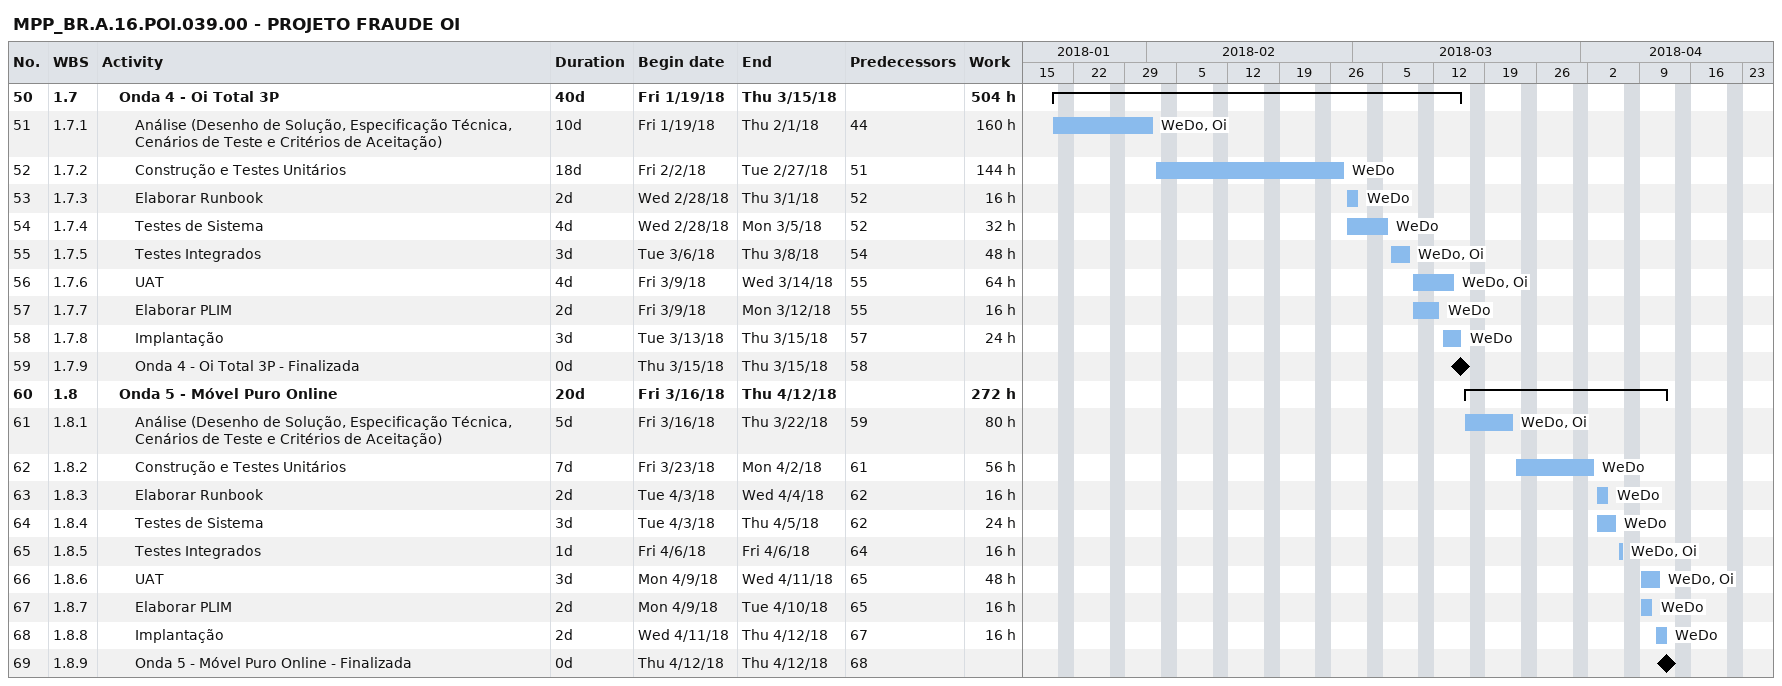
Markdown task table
MPP_BR.A.16.POI.039.00 - PROJETO FRAUDE OI

| ID | WBS | Task | Duration | Start | Finish | Predecessors | Resources | Work (h) |
|---|---|---|---|---|---|---|---|---|
| 50 | 1.7 | **Onda 4 - Oi Total 3P** | 40d | 2018-01-19 | 2018-03-15 |  |  | 504 |
| 51 | 1.7.1 | Análise (Desenho de Solução, Especificação Técnica, Cenários de Teste e Critérios de Aceitação) | 10d | 2018-01-19 | 2018-02-01 | 44 | WeDo, Oi | 160 |
| 52 | 1.7.2 | Construção e Testes Unitários | 18d | 2018-02-02 | 2018-02-27 | 51 | WeDo | 144 |
| 53 | 1.7.3 | Elaborar Runbook | 2d | 2018-02-28 | 2018-03-01 | 52 | WeDo | 16 |
| 54 | 1.7.4 | Testes de Sistema | 4d | 2018-02-28 | 2018-03-05 | 52 | WeDo | 32 |
| 55 | 1.7.5 | Testes Integrados | 3d | 2018-03-06 | 2018-03-08 | 54 | WeDo, Oi | 48 |
| 56 | 1.7.6 | UAT | 4d | 2018-03-09 | 2018-03-14 | 55 | WeDo, Oi | 64 |
| 57 | 1.7.7 | Elaborar PLIM | 2d | 2018-03-09 | 2018-03-12 | 55 | WeDo | 16 |
| 58 | 1.7.8 | Implantação | 3d | 2018-03-13 | 2018-03-15 | 57 | WeDo | 24 |
| 59 | 1.7.9 | Onda 4 - Oi Total 3P - Finalizada | 0d | 2018-03-15 | 2018-03-15 | 58 |  |  |
| 60 | 1.8 | **Onda 5 - Móvel Puro Online** | 20d | 2018-03-16 | 2018-04-12 |  |  | 272 |
| 61 | 1.8.1 | Análise (Desenho de Solução, Especificação Técnica, Cenários de Teste e Critérios de Aceitação) | 5d | 2018-03-16 | 2018-03-22 | 59 | WeDo, Oi | 80 |
| 62 | 1.8.2 | Construção e Testes Unitários | 7d | 2018-03-23 | 2018-04-02 | 61 | WeDo | 56 |
| 63 | 1.8.3 | Elaborar Runbook | 2d | 2018-04-03 | 2018-04-04 | 62 | WeDo | 16 |
| 64 | 1.8.4 | Testes de Sistema | 3d | 2018-04-03 | 2018-04-05 | 62 | WeDo | 24 |
| 65 | 1.8.5 | Testes Integrados | 1d | 2018-04-06 | 2018-04-06 | 64 | WeDo, Oi | 16 |
| 66 | 1.8.6 | UAT | 3d | 2018-04-09 | 2018-04-11 | 65 | WeDo, Oi | 48 |
| 67 | 1.8.7 | Elaborar PLIM | 2d | 2018-04-09 | 2018-04-10 | 65 | WeDo | 16 |
| 68 | 1.8.8 | Implantação | 2d | 2018-04-11 | 2018-04-12 | 67 | WeDo | 16 |
| 69 | 1.8.9 | Onda 5 - Móvel Puro Online - Finalizada | 0d | 2018-04-12 | 2018-04-12 | 68 |  |  |
